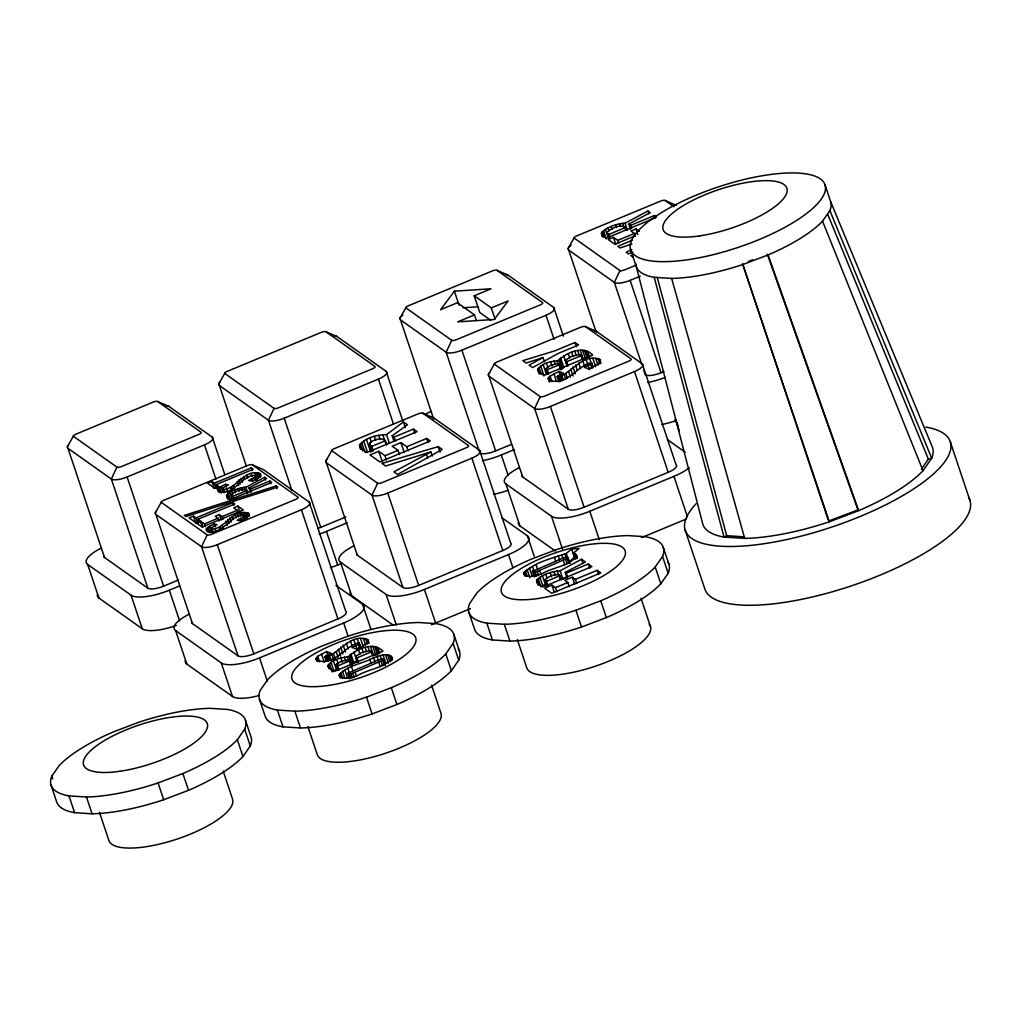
<?xml version="1.0" encoding="UTF-8"?>
<svg xmlns="http://www.w3.org/2000/svg" width="1021" height="1021" viewBox="0 0 1021 1021"><rect width="100%" height="100%" fill="white"/><g stroke="black" fill="none" stroke-linecap="round" stroke-linejoin="round"><path stroke-width="1.5" d="M371.874 451.359L369.615 443.127C373.635 439.63 380.718 436.873 385.415 440.715L386.819 444.914M244.427 515.503L243.126 517.149L237.229 520.187L240.331 520.838L245.027 518.54L249.009 515.503L249.264 513.895C233.796 506.467 225.156 529.797 211.27 529.018L212.023 527.27L217.077 524.666L214.091 524.041L209.688 526.236L206.357 528.865L206.28 530.282C221.851 537.659 229.904 514.342 244.108 515.095L245.831 519.702M255.786 475.786L254.484 477.432L248.588 480.47L251.689 481.121L256.386 478.823L260.368 475.786L260.623 474.165C245.168 466.75 236.515 490.08 222.629 489.301L223.382 487.553L228.436 484.949L225.45 484.324L221.047 486.519L217.715 489.148L217.639 490.565C233.209 497.942 241.262 474.625 255.467 475.378L257.19 479.985M227.492 498.72L226.662 495.083C231.448 490.093 239.131 487.719 245.933 487.272L264.618 477.292L266.494 478.619L248.984 487.949L250.387 492.148M602.313 236.578L601.497 232.762C607.367 226.649 616.761 223.752 625.082 223.203L647.952 210.977L650.249 212.61L628.821 224.02L630.684 229.623M349.182 656.375C356.801 648.577 373.66 641.29 382.99 651.207L333.918 671.576L328.022 666.662C330.587 659.298 342.265 657.039 349.45 657.052L349.182 656.375L352.258 665.45M558.908 360.209C566.527 352.398 583.387 345.111 592.716 355.04L543.644 375.396L537.735 370.483C540.3 363.131 551.991 360.86 559.163 360.872L558.908 360.209L561.971 369.27M339.214 674.932C347.268 664.965 362.876 663.918 373.609 657.703C379.25 656.056 386.933 652.279 391.987 657.052L392.281 658.124C384.151 668.066 368.543 669.151 357.758 675.379C352.168 677.025 344.536 680.752 339.521 676.004L339.214 674.932L340.159 677.74M573.279 553.216L575.576 554.186L576.865 556.254C568.735 566.208 553.114 567.28 542.33 573.521C536.74 575.155 529.108 578.881 524.105 574.134L523.799 573.075C534.442 562.048 551.863 558.525 566.272 553.433L571.683 549.017L579.086 548.481L573.279 553.216L575.155 558.819M565.226 572.385L566.272 573.126L588.262 564L591.938 566.604L542.866 586.973L537.186 582.749L536.536 580.694C541.857 574.032 551.889 571.632 560.121 570.739L581.587 559.266L585.39 561.958L565.226 572.385L567.102 577.988M116.943 467.146L73.576 436.426A3.727 1.161 -18.5 0 1 75.809 434.219L153.188 402.108A3.727 1.161 -18.5 0 1 157.693 401.521L201.048 432.253A3.727 1.161 -18.5 0 1 198.827 434.448L121.448 466.559A3.727 1.161 -18.5 0 1 116.943 467.146L111.34 479.04L147.866 588.198A13.043 4.046 -18.5 0 0 163.628 586.143L178.228 580.081M207.148 534.851L201.545 546.733L238.072 655.89A13.043 4.046 -18.5 0 0 253.833 653.836L337.951 618.93A13.043 4.046 -18.5 0 0 345.723 611.222L309.197 502.064L263.558 469.711L252.34 464.81A3.727 1.161 -18.5 0 0 247.835 465.397L163.73 500.303A3.727 1.161 -18.5 0 0 161.497 502.511L207.148 534.851A3.727 1.161 -18.5 0 0 211.653 534.264L295.758 499.358A3.727 1.161 -18.5 0 0 297.979 497.15L252.34 464.81M274.049 408.362L224.977 373.597A3.727 1.161 -18.5 0 1 227.198 371.389L321.411 332.297A3.727 1.161 -18.5 0 1 325.916 331.71L374.975 366.488A3.727 1.161 -18.5 0 1 372.754 368.683L278.554 407.775A3.727 1.161 -18.5 0 1 274.049 408.362L268.446 420.256L291.955 490.539M377.617 483.227L372.014 495.121L402.925 587.483A13.043 4.046 -18.5 0 0 418.687 585.429L502.804 550.523A13.043 4.046 -18.5 0 0 510.577 542.802L479.679 450.44L434.04 418.1L422.809 413.199A3.727 1.161 -18.5 0 0 418.304 413.786L334.199 448.678A3.727 1.161 -18.5 0 0 331.978 450.886L377.617 483.227A3.727 1.161 -18.5 0 0 382.122 482.639L466.227 447.747A3.727 1.161 -18.5 0 0 468.46 445.539L422.809 413.199M451.741 340.338L406.103 307.997A3.727 1.161 -18.5 0 1 408.323 305.79L492.441 270.884A3.727 1.161 -18.5 0 1 496.946 270.297L542.585 302.65A3.727 1.161 -18.5 0 1 540.364 304.845L456.247 339.751A3.727 1.161 -18.5 0 1 451.741 340.338L446.139 352.232L479.857 452.992A13.043 4.046 -18.5 0 0 495.632 450.937L511.572 444.314M540.224 396.633L534.621 408.515L568.327 509.275A13.043 4.046 -18.5 0 0 584.101 507.22L668.206 472.315A13.043 4.046 -18.5 0 0 675.991 464.606L642.273 363.846L596.634 331.493L585.416 326.592A3.727 1.161 -18.5 0 0 580.911 327.179L496.806 362.085A3.727 1.161 -18.5 0 0 494.572 364.293L540.224 396.633A3.727 1.161 -18.5 0 0 544.729 396.046L628.834 361.14A3.727 1.161 -18.5 0 0 631.055 358.933L585.416 326.592M636.07 265.128L624.469 269.94A3.727 1.161 -18.5 0 1 619.964 270.539L614.361 282.421L641.775 364.357M338.219 670.299L336.343 664.697L340.657 661.57L347.778 659.783L349.871 660.817L351.275 665.016M547.945 374.12L546.069 368.53L550.37 365.403L557.492 363.604L559.585 364.65L560.988 368.849M360.502 449.304L359.558 445.182C365.531 437.32 377.03 434.92 386.487 434.64L403.435 421.954L407.468 424.8L392.192 435.737L394.055 441.34M361.038 648.361L359.162 642.771C344.588 645.272 333.178 668.704 316.025 659.362L317.71 656.273L326.656 651.526L330.97 653.287L325.712 655.75L324.92 657.026C339.61 654.219 350.892 631.693 368.109 640.103L369.04 642.898M548.251 378.281L550.077 376.149L559.023 371.389L563.337 373.163L558.066 375.613L557.275 376.889C571.964 374.082 583.246 351.569 600.463 359.966L599.442 363.144L592.474 367.292L588.798 368.938L584.267 367.292L590.623 364.242L591.529 362.634C576.954 365.135 565.545 388.567 548.392 379.225L548.251 378.281L549.324 382.02M67.348 446.853L73.397 436.005M218.749 384.024L224.799 373.188M155.269 512.938L161.318 502.09M399.875 318.424L405.924 307.576M325.737 461.326L331.799 450.478M488.344 374.72L494.394 363.872M568.084 248.626L574.147 237.778M357.541 662.016L355.665 656.426L361.676 652.649L369.538 650.658L371.746 651.743L373.15 655.941M567.268 365.85L565.392 360.247L571.39 356.469L579.264 354.491L581.46 355.576L582.863 359.775M353.968 652.049L356.788 660.447L352.143 664.033L349.335 655.648M52.76 778.934L51.816 776.139L59.167 765.597A102.47 31.83 -18.5 0 1 113.612 731.802L138.435 722.37A102.47 31.83 -18.5 0 1 210.045 708.319L227.53 709.442A102.47 31.83 -18.5 0 1 244.683 729.173L250.298 745.968L242.96 756.51A102.47 31.83 -18.5 0 1 188.515 790.318L163.692 799.737A102.47 31.83 -18.5 0 1 92.081 813.801L74.597 812.678A102.47 31.83 -18.5 0 1 56.666 801.881L51.05 785.085M51.816 776.139A102.47 31.83 -18.5 0 0 68.981 795.882L86.466 797.005A102.47 31.83 -18.5 0 0 158.064 782.941L182.887 773.522A102.47 31.83 -18.5 0 0 237.344 739.727L244.683 729.173M277.393 710.067L294.878 711.19A102.47 31.83 -18.5 0 0 366.488 697.139L391.311 687.707A102.47 31.83 -18.5 0 0 445.756 653.912L453.107 643.37A102.47 31.83 -18.5 0 0 435.941 623.627L418.47 622.504A102.47 31.83 -18.5 0 0 346.859 636.568L322.036 645.987A102.47 31.83 -18.5 0 0 267.579 679.782L260.24 690.336A102.47 31.83 -18.5 0 0 277.393 710.067L283.021 726.863L300.493 727.986A102.47 31.83 -18.5 0 0 372.103 713.934L396.927 704.503A102.47 31.83 -18.5 0 0 451.384 670.708L458.723 660.166A102.47 31.83 -18.5 0 0 458.276 648.705M635.764 263.75A102.47 31.83 -18.5 0 0 654.18 277.304L671.652 278.427A102.47 31.83 -18.5 0 0 743.262 264.375L768.086 254.944A102.47 31.83 -18.5 0 0 822.53 221.149L829.882 210.607A102.47 31.83 -18.5 0 0 830.647 201.66L825.032 184.865A102.47 31.83 -18.5 0 0 670.733 207.276A102.47 31.83 -18.5 0 0 687.72 259.73A102.47 31.83 -18.5 0 0 825.032 184.865M486.838 623.155L504.323 624.278A102.47 31.83 -18.5 0 0 575.921 610.226L600.744 600.795A102.47 31.83 -18.5 0 0 655.201 567L662.54 556.458A102.47 31.83 -18.5 0 0 645.387 536.714L627.902 535.591A102.47 31.83 -18.5 0 0 556.292 549.655L531.469 559.074A102.47 31.83 -18.5 0 0 477.024 592.869L469.686 603.424A102.47 31.83 -18.5 0 0 486.838 623.155L492.454 639.95L509.938 641.073A102.47 31.83 -18.5 0 0 581.549 627.022L606.372 617.59A102.47 31.83 -18.5 0 0 660.817 583.795L668.168 573.253A102.47 31.83 -18.5 0 0 667.708 561.792M921.44 469.098L928.383 459.131L931.701 458.238A121.103 37.624 -18.5 0 0 932.607 447.67L830.647 201.66M630.621 249.711L636.249 266.507L702.856 524.309A121.103 37.624 -18.5 0 0 724.042 537.072L744.705 538.399A121.103 37.624 -18.5 0 0 829.333 521.782L858.674 510.64A121.103 37.624 -18.5 0 0 923.022 470.694L931.701 458.238L829.882 210.607M232.673 499.358L231.218 494.521C235.098 491.446 241.543 487.808 246.38 490.731L247.312 493.539M609.014 238.442L607.074 232.073C611.834 228.296 619.721 223.854 625.631 227.441L626.562 230.236M490.82 320.352L479.819 312.566L474.191 295.771L491.012 288.79L454.371 291.176L440.549 309.733L457.37 302.752L474.484 314.876L476.36 320.479M547.141 586.105L544.831 579.724C548.647 576.648 555.271 572.704 560.031 575.716L561.435 579.915M347.893 673.222L378.727 659.796L382.275 658.953L383.564 659.872L352.704 673.26L349.169 674.115L347.893 673.222L349.769 678.825M532.477 571.352L563.298 557.925L566.846 557.083L568.135 558.002L537.288 571.39L533.753 572.245L532.477 571.352L534.34 576.954M368.109 640.103L367.075 643.268L360.119 647.416L356.431 649.075L351.9 647.416L358.256 644.366L359.162 642.771M542.457 575.882L545.265 584.28L540.9 586.871L538.093 578.473M543.083 357.58L529.159 365.135L532.63 367.598L558.474 353.304L578.537 344.983L575.002 342.482L554.952 350.803L522.829 360.643L526.147 363.004L543.083 357.58L544.487 361.779M338.487 668.449L333.829 670.746L331.008 662.348M559.98 579.252L562.928 579.137L566.949 576.993M430.888 451.882L393.876 471.881L397.539 474.471L442.195 449.419L438.239 446.611L381.956 463.432L385.619 466.035L430.888 451.882L432.291 456.081M744.181 536.816L726.697 535.693L724.042 537.072L654.18 277.304M631.82 249.443L626.205 252.276L628.54 253.935L632.892 252.161M534.277 575.397L532.26 576.406L529.452 568.008M349.693 677.268L347.689 678.276L344.868 669.878M632.139 240.28L617.807 246.329L620.13 247.975L631.859 244.019M607.138 232.852L608.937 234.371L625.631 227.441M628.821 224.02L630.672 225.347L654.346 215.52L656.745 217.205M653.861 218.405L606.27 238.148L601.369 233.783M618.662 243.177L617.718 240.382L613.468 237.37L608.235 239.539L614.872 244.249L635.062 235.864M639.401 231.384L635.955 228.946L630.978 231.014L634.411 233.452L635.356 236.247M617.718 240.382L634.411 233.452M474.484 314.876L457.663 321.857L494.304 319.471L508.139 300.914L491.305 307.895L474.191 295.771M68.611 444.875A13.043 4.046 -18.5 0 0 67.986 448.308L111.34 479.04A13.043 4.046 -18.5 0 0 127.115 476.986L204.494 444.875A13.043 4.046 -18.5 0 0 212.266 437.154L168.912 406.422L157.693 401.521M220 382.058A13.043 4.046 -18.5 0 0 219.375 385.479L268.446 420.256A13.043 4.046 -18.5 0 0 284.208 418.202L378.421 379.11A13.043 4.046 -18.5 0 0 386.193 371.389L337.134 336.624L325.916 331.71M402.938 314.991A13.043 4.046 -18.5 0 0 400.5 319.879L446.139 352.232A13.043 4.046 -18.5 0 0 461.913 350.177L546.018 315.272A13.043 4.046 -18.5 0 0 553.803 307.551L508.164 275.211L496.946 270.297M571.16 245.18A13.043 4.046 -18.5 0 0 568.723 250.081L614.361 282.421A13.043 4.046 -18.5 0 0 630.136 280.367L640.282 276.155M211.845 481.427L207.569 483.201L214.538 488.14L218.813 486.366L216.273 484.567L253.234 469.226L251.281 467.848L214.321 483.175L211.845 481.427L214.193 488.434M231.257 495.159L232.724 496.397L246.38 490.731M248.984 487.949L250.502 489.021L269.85 480.993L271.803 482.384L230.555 499.499L226.547 495.925M197.806 523.518L195.93 517.915L193.467 516.167L189.179 517.941L196.147 522.88L200.422 521.106L202.298 526.696M546.069 368.53L547.23 369.781L559.585 364.65M565.392 360.247L566.744 361.676L581.46 355.576M195.93 517.915L232.89 502.574L234.843 503.966L197.883 519.306L198.814 522.101M369.538 444.352L371.784 446.368L385.415 440.715M392.192 435.737L394.119 437.103L413.479 429.075L417.117 431.641L366.641 452.584L359.558 446.509M205.323 526.708L204.391 523.913L200.92 521.45L196.645 523.224L202.069 527.066L243.304 509.964L237.855 506.097L233.72 507.807L237.229 510.283L238.174 513.091M223.05 519.357L222.106 516.562L219.298 514.571L215.227 516.256L218.035 518.247L218.979 521.055M386.41 459.935L385.006 455.736L378.765 451.32L369.998 454.958L379.799 461.913L430.275 440.97L426.701 438.43L406.754 446.713L400.947 442.604L392.204 446.228L398.011 450.338L399.415 454.536M204.391 523.913L218.035 518.247M222.106 516.562L237.229 510.283M385.006 455.736L398.011 450.338M156.519 510.959A13.043 4.046 -18.5 0 0 155.894 514.393L201.545 546.733A13.043 4.046 -18.5 0 0 217.307 544.678L301.425 509.773A13.043 4.046 -18.5 0 0 309.197 502.064M489.595 372.742A13.043 4.046 -18.5 0 0 488.97 376.175L534.621 408.515A13.043 4.046 -18.5 0 0 550.383 406.46L634.5 371.555A13.043 4.046 -18.5 0 0 642.273 363.846M643.766 370.317L645.272 374.784A13.043 4.046 -18.5 0 0 661.034 372.729L663.931 371.529M327.001 459.348A13.043 4.046 -18.5 0 0 326.375 462.781L372.014 495.121A13.043 4.046 -18.5 0 0 387.789 493.066L471.893 458.161A13.043 4.046 -18.5 0 0 479.679 450.44M101.194 548.162A31.677 9.84 -18.5 0 0 87.678 564.447L131.045 595.179A31.677 9.84 -18.5 0 0 169.333 590.189L179.556 585.939M318.361 528.253A13.043 4.046 -18.5 0 0 320.734 527.359L345.762 516.971M482.371 460.701A31.677 9.84 -18.5 0 0 501.337 454.983L514.38 449.559M319.19 534.085A31.677 9.84 -18.5 0 0 326.439 531.405L347.051 522.841M330.421 567.663A31.677 9.84 -18.5 0 0 337.683 564.983L342.099 563.158M519.37 467.631A31.677 9.84 -18.5 0 0 505.867 483.916L551.506 516.256A31.677 9.84 -18.5 0 0 589.806 511.266L673.911 476.36A31.677 9.84 -18.5 0 0 689.328 467.707M189.102 614.246A31.677 9.84 -18.5 0 0 175.599 630.531L221.238 662.871A31.677 9.84 -18.5 0 0 259.538 657.881L343.656 622.976A31.677 9.84 -18.5 0 0 362.544 604.241L335.922 585.378M353.968 545.827A31.677 9.84 -18.5 0 0 340.452 562.124L386.104 594.464A31.677 9.84 -18.5 0 0 424.391 589.474L508.509 554.569A31.677 9.84 -18.5 0 0 527.398 535.821L502.051 517.864M431.347 624.724A31.677 9.84 -18.5 0 0 435.635 623.052L470.439 608.618M641.558 537.608L686.508 518.949M349.871 660.817L337.517 665.947L336.343 664.697M355.665 656.426L357.018 657.856L371.746 651.743M544.831 579.724L546.465 581.345L560.031 575.716M556.841 591.835L555.437 587.649L551.927 585.148L544.589 588.198L551.787 593.29L600.859 572.921L597.183 570.318L575.372 579.366L572.309 577.197L564.741 580.349L567.791 582.519L569.208 586.718M555.437 587.649L567.791 582.519M748.367 261.44L752.745 259.781M768.086 254.944L858.674 510.64L857.934 509.926L828.593 521.067L829.333 521.782L742.522 263.66M276.117 485.958L184.291 515.388L185.937 516.549L277.738 487.106L276.117 485.958L277.048 488.753M360.171 647.429L362.264 647.046M463.049 307.768L478.313 306.772M377.591 654.793L373.354 654.78L370.546 646.382M619.964 270.539L574.325 238.187A3.727 1.161 -18.5 0 1 576.546 235.991L660.651 201.086A3.727 1.161 -18.5 0 1 665.156 200.499L676.387 205.4A13.043 4.046 -18.5 0 0 673.962 204.685M665.156 200.499L674.039 206.778M630.787 255.518L632.994 257.088M667.453 439.655L685.206 452.226M522.063 475.48A13.043 4.046 -18.5 0 0 522.688 476.935L568.327 509.275M518.374 522.369A31.677 9.84 -18.5 0 0 519.919 525.904L555.411 551.059M356.648 553.688A13.043 4.046 -18.5 0 0 357.273 555.143L402.925 587.483M350.165 592.18A31.677 9.84 -18.5 0 0 351.696 595.715L393.532 625.363M197.883 519.306L200.422 521.106M103.874 556.011A13.043 4.046 -18.5 0 0 104.499 557.466L147.866 588.198M191.795 622.095A13.043 4.046 -18.5 0 0 192.42 623.55L238.072 655.89M97.391 594.503A31.677 9.84 -18.5 0 0 98.922 598.038L142.276 628.77A31.677 9.84 -18.5 0 0 176.288 625.426M185.311 660.587A31.677 9.84 -18.5 0 0 186.843 664.122L232.482 696.462A31.677 9.84 -18.5 0 0 259.092 695.492M827.776 214.436L928.383 459.131M822.53 221.149L923.022 470.694M767.345 254.229L857.934 509.926M950.283 441.774L969.95 500.558M743.02 265.166L828.095 519.561M654.346 215.52L655.291 218.315M647.952 210.977L648.884 213.785M635.955 228.946L637.831 234.536M630.672 225.347L631.616 228.142M625.082 223.203L627.43 230.197M624.724 226.79L625.656 229.585M622.657 223.165L624.061 227.364M619.53 223.727L620.462 226.522M615.714 224.862L616.646 227.657M630.136 280.367L661.034 372.729M678.365 426.893L676.897 422.503A31.677 9.84 -18.5 0 1 675.366 418.967L679.271 430.658M611.196 226.585L612.128 229.38M613.468 237.37L615.816 244.364M607.967 228.015L608.912 230.81M608.937 234.371L609.869 237.166M607.878 233.618L609.282 237.816M607.074 232.073L608.95 237.663M605.402 229.342L608.21 237.74M603.475 230.567L606.283 238.965M602.199 231.69L604.075 237.293M601.497 232.762L602.913 236.961M673.911 476.36L687.465 516.843M634.5 371.555L668.206 472.315M685.18 530.205L704.847 588.977A139.724 43.405 -18.5 0 0 855.1 584.599A139.724 43.405 -18.5 0 0 968.801 497.954M568.723 250.081L596.136 332.016M663.318 547.511L668.934 564.307M599.582 359.086L600.986 363.285M597.961 358.397L599.825 363.987M662.54 556.458L668.168 573.253M595.664 358.154L598.012 365.148M592.869 358.333L595.677 366.73M591.529 362.634L592.933 366.833M587.598 351.403L589.462 357.005M591.657 363.297L593.061 367.483M589.717 358.907L592.537 367.305M586.194 350.662L588.53 357.656M590.623 364.242L592.027 368.441M584.497 350.216L586.845 357.21M586.309 359.851L587.713 364.05M588.173 365.556L589.576 369.755M655.201 567L660.817 583.795M582.532 350.063L585.339 358.46M580.26 350.216L583.068 358.601M580.681 355.014L582.085 359.213M582.863 361.128L584.739 366.73M575.002 342.482L576.406 346.681M577.707 350.65L579.111 354.849M574.861 351.39L576.278 355.589M578.69 363.055L580.566 368.645M571.734 352.424L573.138 356.623M575.487 364.956L577.363 370.546M553.803 307.551L563.362 336.126M572.947 366.922L575.282 373.928M568.327 353.751L569.731 357.95M570.739 369.066L573.075 376.073M566.744 361.676L568.148 365.875M565.979 361.14L567.382 365.339M563.694 355.882L566.974 365.671M568.531 371.529L570.407 377.132M560.58 357.797L563.86 367.586M565.991 373.954L567.395 378.153M641.022 598.319L650.441 626.473M546.018 315.272L554.071 339.329M559.61 358.665L562.89 368.453M559.049 359.469L561.856 367.866M564.358 374.949L565.762 379.148M558.87 364.14L560.746 369.73M556.956 360.592L558.359 364.791M562.086 376.009L563.49 380.208M559.023 371.389L560.427 375.588M560.644 376.532L562.048 380.731M554.109 360.911L555.041 363.718M559.227 376.915L560.631 381.114M558.002 377.068L559.406 381.267M557.121 376.353L558.985 381.956M550.613 361.842L552.016 366.041M553.905 373.814L556.254 380.807M546.477 363.387L547.881 367.586M550.077 376.149L551.94 381.739M547.23 369.781L548.634 373.98M546.592 369.321L547.996 373.52M548.813 377.247L550.217 381.446M543.223 364.842L546.503 374.63M589.806 511.266L599.34 539.752M540.734 366.169L544.014 375.97M538.999 367.394L541.334 374.388M538.029 368.492L539.892 374.094M550.383 406.46L584.101 507.22M537.646 369.513L539.062 373.712M597.183 570.318L598.587 574.517M600.744 600.795L606.372 617.59M588.262 564L589.666 568.199M581.587 559.266L582.991 563.464M576.571 555.182L577.503 557.976M575.576 554.186L576.98 558.385M574.057 553.408L575.933 558.998M491.305 307.895L495.057 319.088M571.683 549.017L574.491 557.415L569.08 561.831L566.272 553.433M567.88 557.389L570.012 563.592M575.372 579.366L576.776 583.565M567.37 558.729L568.774 562.928M564.83 553.727L566.234 557.925M572.309 577.197L574.644 584.203M551.506 516.256L562.545 549.247M565.698 559.61L567.102 563.809M561.678 554.633L563.082 558.832M563.35 560.644L564.766 564.843M566.272 573.126L567.676 577.324M558.193 555.832L559.597 560.031M575.921 610.226L581.549 627.022M560.121 570.739L562.928 579.137M554.365 557.338L555.769 561.537M558.998 574.989L560.401 579.188M557.172 570.854L558.576 575.053M488.97 376.175L522.688 476.935M553.969 571.492L555.373 575.691M550.242 572.679L551.646 576.878M454.371 291.176L459.054 305.164M551.927 585.148L554.263 592.154M545.725 574.427L547.128 578.626M546.465 581.345L547.869 585.544M501.337 454.983L508.177 475.416M539.726 570.458L541.13 574.644M527.398 535.821L534.238 556.266M536.127 564.907L537.531 569.105M539.905 577.235L542.713 585.633M537.288 571.39L538.692 575.589M461.913 350.177L495.632 450.937M505.867 483.916L519.919 525.904M535.298 572.015L536.701 576.214M537.008 579.622L538.871 585.212M532.477 566.502L533.881 570.701M533.23 570.611L534.634 574.81M533.753 572.245L535.157 576.444M536.536 580.694L537.939 584.893M527.066 569.412L529.873 577.809M525.305 570.713L527.181 576.316M524.194 571.926L525.598 576.125M523.799 573.075L524.73 575.87M508.509 554.569L512.899 567.714M471.893 458.161L502.804 550.523M517.315 639.593L526.734 667.747A65.204 20.254 -18.5 0 0 598.868 664.99A65.204 20.254 -18.5 0 0 649.101 624.137M504.323 624.278L509.938 641.073M400.5 319.879L433.708 419.146M438.239 446.611L440.115 452.214M426.701 438.43L428.105 442.629M426.357 454.166L427.761 458.365M413.479 429.075L414.883 433.261M468.907 612.358L474.523 629.153A102.47 31.83 -18.5 0 0 492.454 639.95M403.435 421.954L405.311 427.544M386.193 371.389L402.708 420.729M406.754 446.713L408.158 450.912M400.947 442.604L404.214 452.392M378.421 379.11L393.43 423.97M394.119 437.103L395.523 441.302M453.873 634.424L459.488 651.219M386.487 434.64L389.295 443.037M453.107 643.37L458.723 660.166M382.798 434.652L386.078 444.454M378.714 435.227L380.118 439.426M374.362 436.324L375.766 440.523M378.765 451.32L382.505 462.513M424.391 589.474L435.635 623.052M445.756 653.912L451.384 670.708M369.947 437.932L371.35 442.131M387.789 493.066L418.687 585.429M371.784 446.368L373.188 450.567M370.687 445.59L372.55 451.193M369.615 443.127L371.95 450.121M366.475 439.489L370.687 452.086M363.706 440.983L367.445 452.188M361.638 442.438L364.905 452.226M360.26 443.829L362.595 450.823M359.558 445.182L360.962 449.38M431.589 685.231L441.008 713.385A65.204 20.254 -18.5 0 1 385.389 753.294A65.204 20.254 -18.5 0 1 317.289 754.659L307.87 726.505M386.104 594.464L396.365 625.133M326.375 462.781L357.273 555.143M390.992 656.056L392.396 660.255M389.486 655.278L391.349 660.868M387.661 654.844L389.996 661.838M385.517 654.755L388.325 663.152M383.066 655.01L385.874 663.408M383.296 659.26L385.44 665.462M382.275 658.953L384.19 664.799M377.872 647.582L379.748 653.185M391.311 687.707L396.927 704.503M380.259 655.597L381.663 659.796M362.544 604.241L370.853 629.064M376.468 646.842L378.817 653.836M381.114 661.48L382.518 665.679M374.784 646.395L377.119 653.389M377.106 656.503L378.51 660.702M378.778 662.514L380.182 666.713M372.805 646.242L375.613 654.64M373.609 657.703L375.013 661.902M367.215 639.21L368.619 643.409M370.955 651.194L371.899 653.989M340.452 562.124L351.696 595.715M365.595 638.521L367.471 644.123M367.994 646.829L369.398 651.028M363.297 638.278L365.646 645.272M369.781 659.209L371.185 663.408M326.439 531.405L337.683 564.983M365.148 647.569L366.552 651.755M360.502 638.457L363.31 646.855M362.021 648.59L363.425 652.789M284.208 418.202L320.734 527.359M359.303 643.421L360.707 647.62M357.363 639.031L360.413 648.169M358.256 644.366L359.66 648.565M358.601 649.93L360.005 654.129M353.942 639.988L355.346 644.187M355.806 645.68L357.21 649.879M357.018 657.856L358.422 662.055M356.265 657.32L357.669 661.519M350.509 641.252L351.913 645.451M343.656 622.976L348.046 636.121M366.488 697.139L372.103 713.934M350.867 653.963L353.674 662.361M346.323 643.179L348.199 648.782M301.425 509.773L337.951 618.93M349.897 654.844L352.704 663.242M355.155 672.316L356.559 676.515M351.543 666.777L352.947 670.976M349.156 660.306L350.56 664.505M347.242 656.758L348.646 660.957M352.704 673.26L354.108 677.459M343.12 645.081L345.468 652.074M350.726 673.886L352.13 678.084M344.383 657.09L345.787 661.289M340.58 647.059L342.916 654.053M347.893 668.372L349.769 673.975M348.646 672.482L350.573 678.314M338.372 649.203L340.708 656.197M340.899 658.022L342.303 662.221M336.177 651.666L338.053 657.256M342.482 671.282L344.83 678.276M336.764 659.566L338.168 663.765M340.72 672.584L342.597 678.186M333.625 654.078L335.501 659.681M336.828 663.765L338.921 670.146M336.879 665.501L338.283 669.699M339.623 673.796L341.027 677.995M332.004 655.086L333.408 659.285M333.51 661.021L336.317 669.419M329.719 656.146L331.123 660.345M269.85 480.993L270.782 483.801M326.656 651.526L328.06 655.724M328.277 656.669L329.221 659.464M329.285 663.573L332.093 671.958M326.873 657.052L328.277 661.251M328.303 664.671L329.706 668.87M325.635 657.192L327.039 661.391M324.755 656.49L326.324 661.225M327.932 665.679L328.864 668.487M264.618 477.292L265.549 480.087M321.551 653.938L324.359 662.335M259.998 473.502L260.929 476.297M259.117 473.068L260.521 477.266M257.981 472.825L259.385 477.024M256.59 472.761L258.466 478.364M317.71 656.273L319.586 661.876M254.931 472.889L257.266 479.883M316.446 657.384L317.85 661.582M255.467 475.378L256.871 479.576M255.301 476.807L256.233 479.602M315.885 658.405L316.829 661.2M251.281 467.848L252.225 470.643M254.484 477.432L255.429 480.24M251.115 473.68L252.047 476.488M252.008 478.849L252.94 481.657M219.375 385.479L246.393 466.227M246.814 475.199L247.758 478.007M250.502 489.021L251.434 491.828M243.636 476.679L244.568 479.474M245.933 487.272L247.797 492.875M241.109 478.198L242.513 482.397M243.942 487.247L244.874 490.054M239.016 479.768L240.42 483.967M241.39 487.706L242.322 490.501M248.639 513.218L249.571 516.013M237.268 481.414L238.672 485.613M247.758 512.784L248.703 515.579M246.623 512.542L248.026 516.741M238.263 488.638L239.208 491.433M245.231 512.478L247.095 518.081M243.572 512.606L245.908 519.6M244.108 515.095L245.512 519.293M233.515 485.626L234.46 488.434M243.93 516.524L244.874 519.319M234.575 490.042L235.519 492.837M241.722 512.912L242.653 515.707M243.126 517.149L244.057 519.957M231.678 487.196L232.622 489.991M237.855 506.097L239.718 511.687M239.756 513.397L240.688 516.205M231.946 491.203L232.877 494.011M230.465 487.872L231.397 490.667M240.65 518.566L241.581 521.374M232.724 496.397L233.669 499.192M212.266 437.154L224.786 474.535M231.869 495.785L233.273 499.984M231.218 494.521L233.082 500.124M237.663 514.074L238.595 516.868M229.84 492.288L232.175 499.295M232.89 502.574L233.835 505.382M225.45 484.324L226.394 487.119M228.27 493.296L230.606 500.29M235.455 514.916L236.4 517.724M226.751 489.353L227.683 492.148M227.236 494.215L228.64 498.414M226.662 495.083L228.066 499.282M223.65 489.697L224.582 492.505M232.278 516.396L233.209 519.191M222.706 488.076L224.122 492.262M222.361 488.536L223.765 492.735M221.047 486.519L222.923 492.122M294.878 711.19L300.493 727.986M219.502 487.489L221.378 493.079M229.751 517.915L231.154 522.114M204.494 444.875L215.993 479.257M218.392 488.357L219.796 492.556M216.273 484.567L217.205 487.362M217.715 489.148L218.647 491.956M227.657 519.485L229.061 523.684M214.321 483.175L216.197 488.778M225.909 521.144L227.313 525.33M219.298 514.571L221.174 520.161M222.157 525.356L223.101 528.151M220.319 526.913L221.263 529.708M219.107 527.589L220.038 530.384M259.538 657.881L267.362 681.249M214.091 524.041L215.035 526.836M215.393 529.069L216.324 531.864M212.279 529.414L213.223 532.222M217.307 544.678L253.833 653.836M211.347 527.793L212.751 531.992M211.002 528.253L212.406 532.452M209.688 526.236L211.564 531.839M208.144 527.206L210.02 532.796M207.033 528.074L208.437 532.273M206.357 528.865L207.289 531.673M200.92 521.45L202.796 527.053M259.474 699.27L265.09 716.066A102.47 31.83 -18.5 0 0 283.021 726.863M193.467 516.167L195.802 523.16M245.461 720.239L251.077 737.034A102.47 31.83 -18.5 0 1 250.298 745.968M221.238 662.871L232.482 696.462M237.344 739.727L242.96 756.51M155.894 514.393L192.42 623.55M169.333 590.189L179.594 620.845M127.115 476.986L163.628 586.143M223.165 771.046L232.584 799.201A65.204 20.254 -18.5 0 1 176.978 839.109A65.204 20.254 -18.5 0 1 108.877 840.462L99.458 812.308M175.599 630.531L186.843 664.122M131.045 595.179L142.276 628.77M182.887 773.522L188.515 790.318M67.986 448.308L104.499 557.466M87.678 564.447L98.922 598.038M158.064 782.941L163.692 799.737M86.466 797.005L92.081 813.801M68.981 795.882L74.597 812.678M671.652 278.427L744.705 538.399M657.243 277.47L726.697 535.693M166.487 405.72A13.043 4.046 -18.5 0 1 168.912 406.422M594.209 330.791A13.043 4.046 -18.5 0 1 596.634 331.493M431.615 417.385A13.043 4.046 -18.5 0 1 434.04 418.1M676.502 420.422A31.677 9.84 -18.5 0 1 661.825 424.481M665.347 377.336A31.677 9.84 -18.5 0 1 647.786 382.492M505.74 274.496A13.043 4.046 -18.5 0 1 508.164 275.211M508.292 490.22A31.677 9.84 -18.5 0 1 493.602 494.279M426.089 413.952A31.677 9.84 -18.5 0 1 430.9 411.335M334.709 335.909A13.043 4.046 -18.5 0 1 337.134 336.624M925.83 427.046A139.724 43.405 -18.5 0 1 831.12 527.283A139.724 43.405 -18.5 0 1 696.245 503.634M537.786 598.548A65.204 20.254 -18.5 0 0 625.158 550.906A65.204 20.254 -18.5 0 0 526.964 565.162A65.204 20.254 -18.5 0 0 537.786 598.548M119.929 771.263A65.204 20.254 -18.5 0 0 207.301 723.634A65.204 20.254 -18.5 0 0 109.107 737.889A65.204 20.254 -18.5 0 0 119.929 771.263M328.341 685.461A65.204 20.254 -18.5 0 0 415.713 637.819A65.204 20.254 -18.5 0 0 317.531 652.074A65.204 20.254 -18.5 0 0 328.341 685.461M699.5 235.902A65.204 20.254 -18.5 0 0 786.872 188.26A65.204 20.254 -18.5 0 0 688.677 202.515A65.204 20.254 -18.5 0 0 699.5 235.902"/></g></svg>
